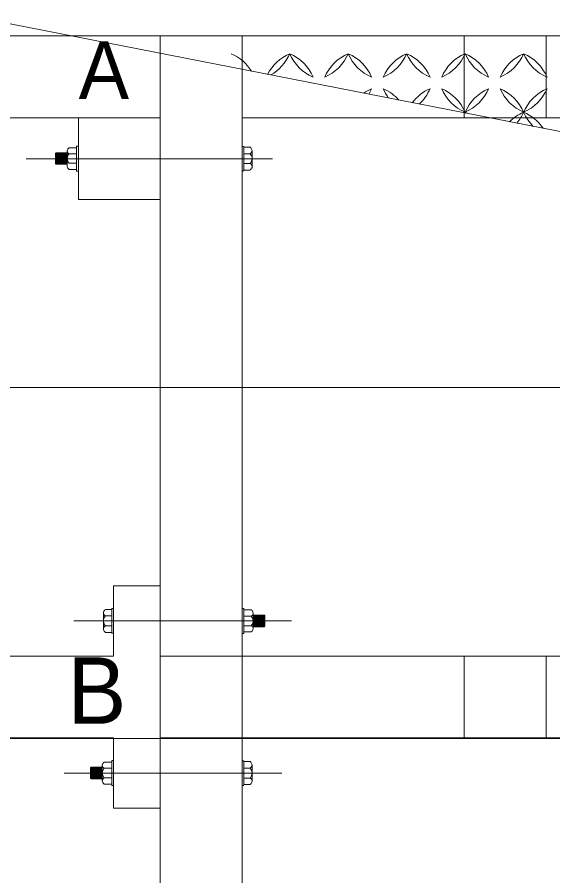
# Model space of a CAD drawing. Units: millimetres at full size, sheet at 1:20; details may follow other scales. Extents: x 0 to 5940, y 0 to 8400.
# Drawn here: x 2692 to 3150, y 6532 to 7266 of the extents above; entities that cross this region are included whole.
import ezdxf
from ezdxf.enums import TextEntityAlignment as Align

# ---------------------------------------------------------------- set-up
doc = ezdxf.new("R2010")
doc.units = ezdxf.units.MM
doc.header["$LTSCALE"] = 20
doc.linetypes.add('DASHED_SPACED', pattern=[12, 6, -6])
for name, color, linetype, lineweight in [('ボルト', 7, 'Continuous', 18), ('床板材', 7, 'Continuous', 18), ('根太材A', 7, 'Continuous', 18), ('根太材B', 1, 'Continuous', 18), ('根太材C', 5, 'Continuous', 18), ('角杭', 7, 'Continuous', 18), ('記号', 7, 'Continuous', 15), ('踏板', 7, 'Continuous', 9)]:
    doc.layers.add(name, color=color, linetype=linetype, lineweight=lineweight)
doc.layers.add('文字', color=7, linetype='Continuous')
doc.styles.add('Arial', font='')
doc.styles.add('ＭＳ Ｐゴシック', font='')
doc.styles.get('Arial').set_extended_font_data('Arial')
doc.styles.get('ＭＳ Ｐゴシック').set_extended_font_data('MS PGothic')

msp = doc.modelspace()

# ---------------------------------------------------------------- linework, layer by layer
at = {"layer": 'ボルト'}
for p, q in [((2742.53, 7155.2), (2742.53, 7133.96)), ((2742.53, 7155.2), (2744.03, 7155.2)), ((2744.03, 7155.2), (2744.03, 7133.96)), ((2885.53, 7155.08), (2884.03, 7155.08)), ((2884.03, 7155.08), (2884.03, 7133.96)), ((2885.53, 7155.08), (2885.53, 7134.08)), ((2724.53, 7149.14), (2724.98, 7149.58)), ((2724.53, 7149.14), (2724.53, 7140.02)), ((2724.53, 7149.14), (2734.53, 7149.14)), ((2724.56, 7149.16), (2725.16, 7139.58)), ((2724.98, 7149.58), (2734.53, 7149.58)), ((2725.16, 7149.58), (2725.78, 7139.58)), ((2725.78, 7149.58), (2726.41, 7139.58)), ((2726.41, 7149.58), (2727.03, 7139.58)), ((2727.03, 7149.58), (2727.66, 7139.58)), ((2727.66, 7149.58), (2728.28, 7139.58)), ((2728.28, 7149.58), (2728.91, 7139.58)), ((2728.91, 7149.58), (2729.53, 7139.58)), ((2729.53, 7149.58), (2730.16, 7139.58)), ((2730.16, 7149.58), (2730.78, 7139.58)), ((2730.78, 7149.58), (2731.41, 7139.58)), ((2731.41, 7149.58), (2732.03, 7139.58)), ((2732.03, 7149.58), (2732.66, 7139.58)), ((2732.66, 7149.58), (2733.28, 7139.58)), ((2733.28, 7149.58), (2733.91, 7139.58)), ((2733.91, 7149.58), (2734.53, 7139.58)), ((2734.53, 7137.92), (2734.53, 7151.24)), ((2742.53, 7153.96), (2736.16, 7153.96)), ((2742.53, 7148.64), (2736.16, 7148.64)), ((2885.53, 7154.39), (2890.93, 7154.39)), ((2885.53, 7148.83), (2890.93, 7148.83)), ((2890.93, 7154.39), (2891.44, 7153.94)), ((2891.17, 7148.96), (2890.93, 7148.83)), ((2890.93, 7148.83), (2891.56, 7147.99)), ((2891.56, 7149.26), (2891.17, 7148.96)), ((2891.44, 7153.94), (2891.87, 7153.4)), ((2891.9, 7149.63), (2891.56, 7149.26)), ((2891.56, 7147.99), (2892.05, 7147.05)), ((2891.87, 7153.4), (2892.2, 7152.79)), ((2892.18, 7150.06), (2891.9, 7149.63)), ((2892.38, 7150.53), (2892.18, 7150.06)), ((2892.2, 7152.79), (2892.43, 7152.12)), ((2892.5, 7151.03), (2892.38, 7150.53)), ((2892.43, 7152.12), (2892.53, 7151.55)), ((2892.53, 7151.55), (2892.5, 7151.03)), ((2892.53, 7151.55), (2892.53, 7137.61)), ((2699.39, 7144.58), (2910.14, 7144.58)), ((2742.53, 7140.64), (2736.16, 7140.64)), ((2885.53, 7140.45), (2890.93, 7140.45)), ((2891.18, 7140.74), (2890.93, 7140.45)), ((2890.93, 7140.45), (2891.35, 7140.19)), ((2891.76, 7141.62), (2891.18, 7140.74)), ((2891.35, 7140.19), (2891.73, 7139.86)), ((2891.73, 7139.86), (2892.04, 7139.46)), ((2892.18, 7142.6), (2891.76, 7141.62)), ((2892.44, 7143.63), (2892.18, 7142.6)), ((2892.37, 7146.15), (2892.52, 7145.09)), ((2892.53, 7144.7), (2892.44, 7143.63)), ((2892.52, 7145.09), (2892.53, 7144.7)), ((2742.53, 7135.33), (2736.16, 7135.33)), ((2742.53, 7133.96), (2744.03, 7133.96)), ((2885.53, 7134.08), (2884.03, 7134.08)), ((2885.53, 7134.89), (2890.93, 7134.89)), ((2891.36, 7135.26), (2890.93, 7134.89)), ((2891.8, 7135.79), (2891.36, 7135.26)), ((2892.15, 7136.39), (2891.8, 7135.79)), ((2892.04, 7139.46), (2892.28, 7139.01)), ((2892.4, 7137.04), (2892.15, 7136.39)), ((2892.28, 7139.01), (2892.44, 7138.52)), ((2892.53, 7137.73), (2892.4, 7137.04)), ((2892.44, 7138.52), (2892.52, 7138.01)), ((2892.52, 7138.01), (2892.53, 7137.73)), ((2892.53, 7137.61), (2892.86, 7136.59)), ((2765.91, 6757.89), (2766.26, 6758.49)), ((2766.26, 6758.49), (2766.71, 6759.02)), ((2766.71, 6759.02), (2767.13, 6759.39)), ((2772.53, 6759.39), (2767.13, 6759.39)), ((2772.53, 6760.2), (2774.03, 6760.2)), ((2772.53, 6739.08), (2772.53, 6760.08)), ((2774.03, 6739.08), (2774.03, 6760.2)), ((2884.03, 6760.2), (2885.53, 6760.2)), ((2884.03, 6738.96), (2884.03, 6760.2)), ((2885.53, 6738.96), (2885.53, 6760.2)), ((2885.53, 6758.96), (2891.91, 6758.96)), ((2765.53, 6756.55), (2765.67, 6757.24)), ((2765.53, 6742.61), (2765.53, 6756.55)), ((2765.54, 6756.27), (2765.53, 6756.55)), ((2765.62, 6755.76), (2765.54, 6756.27)), ((2765.79, 6755.27), (2765.62, 6755.76)), ((2765.62, 6750.65), (2765.88, 6751.69)), ((2765.67, 6757.24), (2765.91, 6757.89)), ((2766.03, 6754.82), (2765.79, 6755.27)), ((2765.88, 6751.69), (2766.31, 6752.66)), ((2766.34, 6754.43), (2766.03, 6754.82)), ((2766.31, 6752.66), (2766.89, 6753.54)), ((2766.71, 6754.09), (2766.34, 6754.43)), ((2767.13, 6753.83), (2766.71, 6754.09)), ((2766.89, 6753.54), (2767.13, 6753.83)), ((2772.53, 6753.83), (2767.13, 6753.83)), ((2885.53, 6753.64), (2891.91, 6753.64)), ((2893.53, 6756.24), (2893.53, 6742.92)), ((2894.16, 6744.58), (2893.53, 6754.58)), ((2903.09, 6754.58), (2893.53, 6754.58)), ((2903.53, 6754.14), (2893.53, 6754.14)), ((2894.78, 6744.58), (2894.16, 6754.58)), ((2895.41, 6744.58), (2894.78, 6754.58)), ((2896.03, 6744.58), (2895.41, 6754.58)), ((2896.66, 6744.58), (2896.03, 6754.58)), ((2897.28, 6744.58), (2896.66, 6754.58)), ((2897.91, 6744.58), (2897.28, 6754.58)), ((2898.53, 6744.58), (2897.91, 6754.58)), ((2899.16, 6744.58), (2898.53, 6754.58)), ((2899.78, 6744.58), (2899.16, 6754.58)), ((2900.41, 6744.58), (2899.78, 6754.58)), ((2901.03, 6744.58), (2900.41, 6754.58)), ((2901.66, 6744.58), (2901.03, 6754.58)), ((2902.28, 6744.58), (2901.66, 6754.58)), ((2902.91, 6744.58), (2902.28, 6754.58)), ((2903.51, 6745), (2902.91, 6754.58)), ((2903.09, 6754.58), (2903.53, 6754.14)), ((2903.53, 6745.02), (2903.53, 6754.14)), ((2926.23, 6749.58), (2740.1, 6749.58)), ((2765.53, 6749.58), (2765.62, 6750.65)), ((2765.55, 6749.19), (2765.53, 6749.58)), ((2765.7, 6748.13), (2765.55, 6749.19)), ((2765.57, 6743.13), (2765.69, 6743.63)), ((2765.69, 6743.63), (2765.89, 6744.1)), ((2766.02, 6747.11), (2765.7, 6748.13)), ((2765.89, 6744.1), (2766.17, 6744.53)), ((2766.5, 6746.17), (2766.02, 6747.11)), ((2766.17, 6744.53), (2766.51, 6744.9)), ((2767.13, 6745.33), (2766.5, 6746.17)), ((2766.51, 6744.9), (2766.9, 6745.2)), ((2766.9, 6745.2), (2767.13, 6745.33)), ((2772.53, 6745.33), (2767.13, 6745.33)), ((2885.53, 6745.52), (2891.91, 6745.52)), ((2903.53, 6745.02), (2893.53, 6745.02)), ((2903.09, 6744.58), (2893.53, 6744.58)), ((2903.53, 6745.02), (2903.09, 6744.58)), ((2765.53, 6742.61), (2765.57, 6743.13)), ((2765.64, 6742.04), (2765.53, 6742.61)), ((2765.87, 6741.37), (2765.64, 6742.04)), ((2766.2, 6740.76), (2765.87, 6741.37)), ((2766.62, 6740.22), (2766.2, 6740.76)), ((2767.13, 6739.77), (2766.62, 6740.22)), ((2772.53, 6739.77), (2767.13, 6739.77)), ((2772.53, 6739.08), (2774.03, 6739.08)), ((2885.53, 6738.96), (2884.03, 6738.96)), ((2885.53, 6740.2), (2891.91, 6740.2)), ((2764.53, 6612.92), (2764.53, 6626.24)), ((2772.53, 6628.96), (2766.16, 6628.96)), ((2772.53, 6630.2), (2772.53, 6608.96)), ((2772.53, 6630.2), (2774.03, 6630.2)), ((2774.03, 6630.2), (2774.03, 6608.96)), ((2885.53, 6630.08), (2884.03, 6630.08)), ((2884.03, 6630.08), (2884.03, 6608.96)), ((2885.53, 6630.08), (2885.53, 6609.08)), ((2885.53, 6629.39), (2890.93, 6629.39)), ((2890.93, 6629.39), (2891.44, 6628.94)), ((2891.44, 6628.94), (2891.87, 6628.4)), ((2891.87, 6628.4), (2892.2, 6627.79)), ((2892.2, 6627.79), (2892.43, 6627.12)), ((2892.43, 6627.12), (2892.53, 6626.55)), ((2892.53, 6626.55), (2892.5, 6626.03)), ((2892.53, 6626.55), (2892.53, 6612.61)), ((2731.83, 6619.58), (2917.97, 6619.58)), ((2754.53, 6624.14), (2754.98, 6624.58)), ((2754.53, 6624.14), (2754.53, 6615.02)), ((2754.53, 6624.14), (2764.53, 6624.14)), ((2754.56, 6624.16), (2755.16, 6614.58)), ((2754.98, 6624.58), (2764.53, 6624.58)), ((2755.16, 6624.58), (2755.78, 6614.58)), ((2755.78, 6624.58), (2756.41, 6614.58)), ((2756.41, 6624.58), (2757.03, 6614.58)), ((2757.03, 6624.58), (2757.66, 6614.58)), ((2757.66, 6624.58), (2758.28, 6614.58)), ((2758.28, 6624.58), (2758.91, 6614.58)), ((2758.91, 6624.58), (2759.53, 6614.58)), ((2759.53, 6624.58), (2760.16, 6614.58)), ((2760.16, 6624.58), (2760.78, 6614.58)), ((2760.78, 6624.58), (2761.41, 6614.58)), ((2761.41, 6624.58), (2762.03, 6614.58)), ((2762.03, 6624.58), (2762.66, 6614.58)), ((2762.66, 6624.58), (2763.28, 6614.58)), ((2763.28, 6624.58), (2763.91, 6614.58)), ((2763.91, 6624.58), (2764.53, 6614.58)), ((2772.53, 6623.64), (2766.16, 6623.64)), ((2885.53, 6623.83), (2890.93, 6623.83)), ((2891.17, 6623.96), (2890.93, 6623.83)), ((2890.93, 6623.83), (2891.56, 6622.99)), ((2891.56, 6624.26), (2891.17, 6623.96)), ((2891.9, 6624.63), (2891.56, 6624.26)), ((2891.56, 6622.99), (2892.05, 6622.05)), ((2892.18, 6625.06), (2891.9, 6624.63)), ((2892.05, 6622.05), (2892.37, 6621.03)), ((2892.38, 6625.53), (2892.18, 6625.06)), ((2892.37, 6621.03), (2892.52, 6619.97)), ((2892.5, 6626.03), (2892.38, 6625.53)), ((2892.53, 6619.58), (2892.44, 6618.51)), ((2892.52, 6619.97), (2892.53, 6619.58)), ((2754.98, 6614.58), (2754.53, 6615.02)), ((2754.53, 6615.02), (2764.53, 6615.02)), ((2754.98, 6614.58), (2764.53, 6614.58)), ((2772.53, 6615.52), (2766.16, 6615.52)), ((2885.53, 6615.33), (2890.93, 6615.33)), ((2891.18, 6615.62), (2890.93, 6615.33)), ((2890.93, 6615.33), (2891.35, 6615.07)), ((2891.76, 6616.5), (2891.18, 6615.62)), ((2891.35, 6615.07), (2891.73, 6614.73)), ((2891.73, 6614.73), (2892.04, 6614.34)), ((2892.18, 6617.47), (2891.76, 6616.5)), ((2892.04, 6614.34), (2892.28, 6613.89)), ((2892.4, 6611.92), (2892.15, 6611.27)), ((2892.44, 6618.51), (2892.18, 6617.47)), ((2892.28, 6613.89), (2892.44, 6613.4)), ((2892.53, 6612.61), (2892.4, 6611.92)), ((2892.44, 6613.4), (2892.52, 6612.89)), ((2892.52, 6612.89), (2892.53, 6612.61)), ((2772.53, 6610.2), (2766.16, 6610.2)), ((2774.03, 6608.96), (2772.53, 6608.96)), ((2885.53, 6608.96), (2884.03, 6608.96)), ((2885.53, 6609.77), (2890.93, 6609.77)), ((2891.36, 6610.14), (2890.93, 6609.77)), ((2891.8, 6610.67), (2891.36, 6610.14)), ((2892.15, 6611.27), (2891.8, 6610.67))]:
    msp.add_line(p, q, dxfattribs=at)
for centre, radius, start, end in [((2738.37, 7150.79), 3.87, 124.9343, 173.23904), ((2737.37, 7151.21), 2.84, 179.30562, 244.70445), ((2740.42, 7144.58), 5.89, 136.3972, 180), ((2740.42, 7144.7), 5.89, 180, 223.6028), ((2738.37, 7138.5), 3.87, 186.77031, 235.0657), ((2889.7, 6755.79), 3.87, 6.77031, 55.0657), ((2890.7, 6756.21), 2.84, 295.29555, 0.69438), ((2887.64, 6749.58), 5.89, 316.3972, 43.60276), ((2890.7, 6742.95), 2.84, 359.30562, 64.70445), ((2889.7, 6743.37), 3.87, 304.9343, 353.23904), ((2768.37, 6625.79), 3.87, 124.9343, 173.23904), ((2767.37, 6626.21), 2.84, 179.30562, 244.70445), ((2770.42, 6619.58), 5.89, 136.3972, 223.60276), ((2767.37, 6612.95), 2.84, 115.29555, 180.69438), ((2768.37, 6613.37), 3.87, 186.77031, 235.0657)]:
    msp.add_arc(centre, radius, start, end, dxfattribs=at)
at = {"layer": '床板材', "lineweight": 5}
msp.add_line((3609.03, 6948.99), (1609.03, 6948.99), dxfattribs=at)
at = {"layer": '床板材', "lineweight": 9}
msp.add_line((3609.03, 6648.99), (1609.03, 6648.99), dxfattribs=at)
at = {"layer": '床板材', "lineweight": 13}
for points in [[(3609.03, 7079.03), (3609.03, 5149.58), (1609.03, 5149.58), (1609.03, 7249.58), (2737.7, 7249.58)], [(2737.7, 7249.58), (3609.03, 7249.58), (3609.03, 7079.03)]]:
    msp.add_lwpolyline(points, dxfattribs=at)
at = {"layer": '根太材A'}
for p, q in [((2609.03, 7249.58), (2737.7, 7249.58)), ((2814.03, 6719.58), (2814.03, 7234.64)), ((2884.03, 6719.58), (2884.03, 7220.94)), ((2609.03, 7179.58), (2814.03, 7179.58)), ((2884.03, 7179.58), (3095.32, 7179.58)), ((3074.03, 7179.58), (3074.03, 7183.75)), ((2814.03, 6719.58), (2884.03, 6719.58))]:
    msp.add_line(p, q, dxfattribs=at)
at = {"layer": '根太材A', "linetype": 'DASHED_SPACED', "lineweight": 9}
for p, q in [((2737.7, 7249.58), (3609.03, 7249.58)), ((2814.03, 7234.64), (2814.03, 7249.58)), ((2884.03, 7220.94), (2884.03, 7249.58)), ((3074.03, 7183.75), (3074.03, 7249.58)), ((3144.03, 7179.58), (3144.03, 7249.58)), ((3095.32, 7179.58), (3334.03, 7179.58))]:
    msp.add_line(p, q, dxfattribs=at)
at = {"layer": '根太材B'}
for p, q in [((2814.03, 6779.58), (2774.03, 6779.58)), ((2774.03, 6719.58), (2774.03, 6779.58)), ((2814.03, 6589.58), (2814.03, 6779.58)), ((2774.03, 6719.58), (2609.03, 6719.58)), ((3294.03, 6719.58), (2814.03, 6719.58)), ((2884.03, 6649.58), (2884.03, 6719.58)), ((3074.03, 6649.58), (3074.03, 6719.58)), ((3144.03, 6649.58), (3144.03, 6719.58)), ((2774.03, 6649.58), (2609.03, 6649.58)), ((2774.03, 6589.58), (2774.03, 6649.58)), ((3294.03, 6649.58), (2814.03, 6649.58)), ((2814.03, 6589.58), (2774.03, 6589.58))]:
    msp.add_line(p, q, dxfattribs=at)
at = {"layer": '根太材C'}
for p, q in [((2884.03, 6649.58), (2814.03, 6649.58)), ((2814.03, 6649.58), (2814.03, 6209.58)), ((2884.03, 6649.58), (2884.03, 6209.58))]:
    msp.add_line(p, q, dxfattribs=at)
at = {"layer": '角杭'}
msp.add_lwpolyline([(2744.03, 7109.58), (2744.03, 7179.58), (2814.03, 7179.58), (2814.03, 7109.58)], close=True, dxfattribs=at)
at = {"layer": '記号'}
msp.add_line((2656.2, 7265.53), (3636.34, 7073.68), dxfattribs=at)
at = {"layer": '踏板'}
for centre, start, end in [((2859.68, 7199.2), 31.80977, 66.7782), ((2939.82, 7199.2), 113.2218, 152.80204), ((2889.63, 7249.39), 299.56231, 336.7782), ((2959.87, 7249.39), 203.2218, 246.7782), ((2909.68, 7199.2), 23.2218, 66.7782), ((2989.82, 7199.2), 113.2218, 156.7782), ((2939.63, 7249.39), 293.2218, 336.7782), ((3009.87, 7249.39), 203.2218, 246.7782), ((2959.68, 7199.2), 23.2218, 66.7782), ((3039.82, 7199.2), 113.2218, 156.7782), ((2989.63, 7249.39), 293.2218, 336.7782), ((3059.87, 7249.39), 203.2218, 246.7782), ((3009.68, 7199.2), 23.2218, 66.7782), ((3089.82, 7199.2), 113.2218, 156.7782), ((3039.63, 7249.39), 293.2218, 336.7782), ((3109.87, 7249.39), 203.2218, 246.7782), ((3059.68, 7199.2), 23.2218, 66.7782), ((3139.82, 7199.2), 113.2218, 156.7782), ((3089.63, 7249.39), 293.2218, 336.7782), ((3159.87, 7249.39), 203.2218, 246.7782), ((3109.68, 7199.2), 23.2218, 66.7782), ((3009.87, 7169.26), 113.2218, 124.92002), ((2959.68, 7219.44), 328.93683, 336.7782), ((2989.63, 7169.26), 41.71637, 66.7782), ((3039.82, 7219.44), 203.2218, 217.05428), ((3059.87, 7169.26), 113.2218, 142.60551), ((3009.68, 7219.44), 312.54265, 336.7782), ((3039.63, 7169.26), 23.2218, 66.7782), ((3089.82, 7219.44), 203.2218, 246.7782), ((3109.87, 7169.26), 113.2218, 156.7782), ((3059.68, 7219.44), 293.2218, 336.7782), ((3089.63, 7169.26), 23.2218, 66.7782), ((3139.82, 7219.44), 203.2218, 246.7782), ((3159.87, 7169.26), 113.2218, 156.7782), ((3109.68, 7219.44), 293.2218, 336.7782), ((3089.82, 7149.2), 113.2218, 115.04893), ((3039.63, 7199.39), 335.69838, 336.7782), ((3109.87, 7199.39), 203.2218, 204.50689), ((3059.68, 7149.2), 62.50708, 66.7782), ((3139.82, 7149.2), 113.2218, 135.11787), ((3089.63, 7199.39), 320.22993, 336.7782), ((3159.87, 7199.39), 203.2218, 225.355), ((3109.68, 7149.2), 33.98774, 66.7782)]:
    msp.add_arc(centre, 38.21, start, end, dxfattribs=at)

# ---------------------------------------------------------------- texts
at = {"layer": '文字', "style": 'ＭＳ Ｐゴシック'}
msp.add_text('A', height=49.49, dxfattribs=at).set_placement((2744.24, 7180.68), align=Align.BOTTOM_LEFT)
at = {"layer": '根太材B', "style": 'Arial', "width": 0.95}
msp.add_text('B', height=56.82, dxfattribs=at).set_placement((2734.75, 6644.6), align=Align.BOTTOM_LEFT)

doc.saveas('drawing.dxf')
